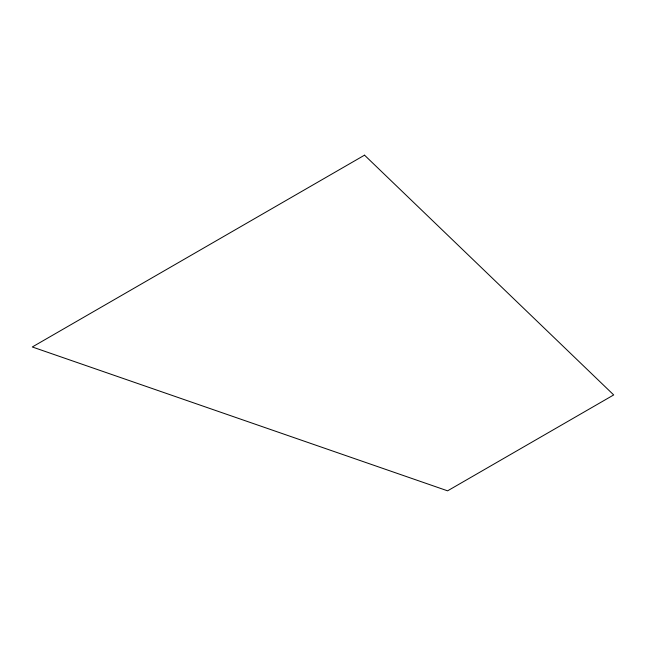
<?xml version="1.0" encoding="UTF-8"?>
<svg xmlns="http://www.w3.org/2000/svg" width="646" height="646" viewBox="0 0 646 646"><rect width="100%" height="100%" fill="white"/><g stroke="black" fill="none" stroke-linecap="round" stroke-linejoin="round"><path stroke-width="0.97" d="M364.53 155.169L32.3 346.975L447.589 490.831L613.7 394.932L364.53 155.169"/></g></svg>
